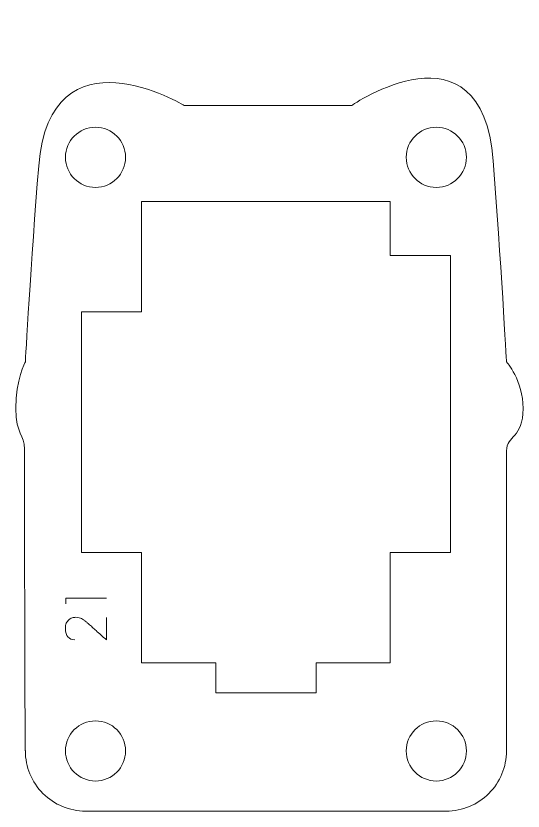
# Model space of a CAD drawing. Header units: millimetres. Extents: x 1 to 3601, y 1 to 1248.
# Drawn here: x 1559.24 to 1584.54, y 1031.82 to 1071.47 of the extents above; entities that cross this region are included whole.
import ezdxf

# ---------------------------------------------------------------- set-up
doc = ezdxf.new("R2010")
doc.units = ezdxf.units.MM
doc.layers.get('0').update_dxf_attribs({"lineweight": 5})
doc.layers.add('MARCATGE', color=1, linetype='Continuous', lineweight=5)
doc.layers.add('TALL 1', color=4, linetype='Continuous', lineweight=5)

msp = doc.modelspace()

# ---------------------------------------------------------------- linework, layer by layer
at = {"lineweight": 9}
msp.add_open_spline([(1580.712, 1031.82), (1580.712, 1031.82), (1562.712, 1031.82), (1562.712, 1031.82), (1562.712, 1031.82), (1561.917, 1031.82), (1561.154, 1032.136), (1560.591, 1032.699), (1560.591, 1032.699), (1560.028, 1033.262), (1559.712, 1034.025), (1559.712, 1034.82), (1559.712, 1034.82), (1559.692, 1034.807), (1559.667, 1044.144), (1559.677, 1049.868), (1559.677, 1049.868), (1559.678, 1050.615), (1559.24, 1050.554), (1559.24, 1051.899), (1559.24, 1051.899), (1559.24, 1053.311), (1559.698, 1054.211), (1559.712, 1054.22), (1559.712, 1054.22), (1559.712, 1054.22), (1559.995, 1059.262), (1560.377, 1063.986), (1560.377, 1063.986), (1560.947, 1071.022), (1567.656, 1066.995), (1567.656, 1066.995), (1567.656, 1066.995), (1567.656, 1066.995), (1575.975, 1066.995), (1575.975, 1066.995), (1575.975, 1066.995), (1575.975, 1066.995), (1582.477, 1071.47), (1583.047, 1064.246), (1583.047, 1064.246), (1583.429, 1059.397), (1583.712, 1054.22), (1583.712, 1054.22), (1583.712, 1054.22), (1583.712, 1054.22), (1584.541, 1053.293), (1584.541, 1051.899), (1584.541, 1051.899), (1584.541, 1050.388), (1583.712, 1050.58), (1583.712, 1049.78), (1583.712, 1049.78), (1583.712, 1044.053), (1583.712, 1034.82), (1583.712, 1034.82), (1583.712, 1034.82), (1583.712, 1034.025), (1583.396, 1033.262), (1582.833, 1032.699), (1582.833, 1032.699), (1582.271, 1032.136), (1581.508, 1031.82), (1580.712, 1031.82)], degree=3, knots=[0, 0, 0, 0, 0.058824, 0.058824, 0.058824, 0.058824, 0.117647, 0.117647, 0.117647, 0.117647, 0.176471, 0.176471, 0.176471, 0.176471, 0.235294, 0.235294, 0.235294, 0.235294, 0.294118, 0.294118, 0.294118, 0.294118, 0.352941, 0.352941, 0.352941, 0.352941, 0.411765, 0.411765, 0.411765, 0.411765, 0.470588, 0.470588, 0.470588, 0.470588, 0.529412, 0.529412, 0.529412, 0.529412, 0.588235, 0.588235, 0.588235, 0.588235, 0.647059, 0.647059, 0.647059, 0.647059, 0.705882, 0.705882, 0.705882, 0.705882, 0.764706, 0.764706, 0.764706, 0.764706, 0.823529, 0.823529, 0.823529, 0.823529, 0.882353, 0.882353, 0.882353, 0.882353, 1, 1, 1, 1], dxfattribs=at)
at = {"layer": 'MARCATGE', "lineweight": 9}
for points, knots in [([(1561.723, 1042.44), (1561.723, 1042.44), (1561.723, 1042.149), (1561.723, 1042.149), (1561.723, 1042.149), (1561.723, 1042.149), (1561.723, 1042.44), (1561.723, 1042.44), (1561.723, 1042.44), (1561.723, 1042.44), (1563.755, 1042.44), (1563.755, 1042.44), (1563.755, 1042.44), (1563.755, 1042.44), (1561.723, 1042.44), (1561.723, 1042.44)], [0, 0, 0, 0, 0.2, 0.2, 0.2, 0.2, 0.4, 0.4, 0.4, 0.4, 0.6, 0.6, 0.6, 0.6, 1, 1, 1, 1]), ([(1563.755, 1040.357), (1563.566, 1040.526), (1563.396, 1040.68), (1563.244, 1040.817), (1563.244, 1040.817), (1563.18, 1040.875), (1563.116, 1040.933), (1563.052, 1040.991), (1563.052, 1040.991), (1562.988, 1041.048), (1562.93, 1041.1), (1562.877, 1041.146), (1562.877, 1041.146), (1562.824, 1041.192), (1562.779, 1041.23), (1562.743, 1041.261), (1562.743, 1041.261), (1562.706, 1041.292), (1562.683, 1041.311), (1562.674, 1041.316), (1562.674, 1041.316), (1562.655, 1041.328), (1562.633, 1041.343), (1562.607, 1041.362), (1562.607, 1041.362), (1562.582, 1041.38), (1562.552, 1041.399), (1562.517, 1041.417), (1562.517, 1041.417), (1562.482, 1041.435), (1562.441, 1041.45), (1562.394, 1041.463), (1562.394, 1041.463), (1562.347, 1041.476), (1562.293, 1041.483), (1562.231, 1041.483), (1562.231, 1041.483), (1562.168, 1041.483), (1562.106, 1041.473), (1562.044, 1041.452), (1562.044, 1041.452), (1561.982, 1041.431), (1561.926, 1041.399), (1561.876, 1041.356), (1561.876, 1041.356), (1561.827, 1041.313), (1561.786, 1041.257), (1561.755, 1041.188), (1561.755, 1041.188), (1561.724, 1041.119), (1561.708, 1041.036), (1561.708, 1040.938), (1561.708, 1040.938), (1561.71, 1040.741), (1561.754, 1040.595), (1561.838, 1040.502), (1561.838, 1040.502), (1561.923, 1040.409), (1562.035, 1040.363), (1562.174, 1040.363), (1562.174, 1040.363), (1562.035, 1040.363), (1561.923, 1040.409), (1561.838, 1040.502), (1561.838, 1040.502), (1561.754, 1040.595), (1561.71, 1040.741), (1561.708, 1040.938), (1561.708, 1040.938), (1561.708, 1041.036), (1561.724, 1041.119), (1561.755, 1041.188), (1561.755, 1041.188), (1561.786, 1041.257), (1561.827, 1041.313), (1561.876, 1041.356), (1561.876, 1041.356), (1561.926, 1041.399), (1561.982, 1041.431), (1562.044, 1041.452), (1562.044, 1041.452), (1562.106, 1041.473), (1562.168, 1041.483), (1562.231, 1041.483), (1562.231, 1041.483), (1562.293, 1041.483), (1562.347, 1041.476), (1562.394, 1041.463), (1562.394, 1041.463), (1562.441, 1041.45), (1562.482, 1041.435), (1562.517, 1041.417), (1562.517, 1041.417), (1562.552, 1041.399), (1562.582, 1041.38), (1562.607, 1041.362), (1562.607, 1041.362), (1562.633, 1041.343), (1562.655, 1041.328), (1562.674, 1041.316), (1562.674, 1041.316), (1562.683, 1041.311), (1562.706, 1041.292), (1562.743, 1041.261), (1562.743, 1041.261), (1562.779, 1041.23), (1562.824, 1041.192), (1562.877, 1041.146), (1562.877, 1041.146), (1562.93, 1041.1), (1562.988, 1041.048), (1563.052, 1040.991), (1563.052, 1040.991), (1563.116, 1040.933), (1563.18, 1040.875), (1563.244, 1040.817), (1563.244, 1040.817), (1563.396, 1040.68), (1563.566, 1040.526), (1563.755, 1040.357), (1563.755, 1040.357), (1563.755, 1040.357), (1563.755, 1041.469), (1563.755, 1041.469), (1563.755, 1041.469), (1563.755, 1041.469), (1563.755, 1040.357), (1563.755, 1040.357)], [0, 0, 0, 0, 0.030303, 0.030303, 0.030303, 0.030303, 0.060606, 0.060606, 0.060606, 0.060606, 0.090909, 0.090909, 0.090909, 0.090909, 0.121212, 0.121212, 0.121212, 0.121212, 0.151515, 0.151515, 0.151515, 0.151515, 0.181818, 0.181818, 0.181818, 0.181818, 0.212121, 0.212121, 0.212121, 0.212121, 0.242424, 0.242424, 0.242424, 0.242424, 0.272727, 0.272727, 0.272727, 0.272727, 0.30303, 0.30303, 0.30303, 0.30303, 0.333333, 0.333333, 0.333333, 0.333333, 0.363636, 0.363636, 0.363636, 0.363636, 0.393939, 0.393939, 0.393939, 0.393939, 0.424242, 0.424242, 0.424242, 0.424242, 0.454545, 0.454545, 0.454545, 0.454545, 0.484848, 0.484848, 0.484848, 0.484848, 0.515152, 0.515152, 0.515152, 0.515152, 0.545455, 0.545455, 0.545455, 0.545455, 0.575758, 0.575758, 0.575758, 0.575758, 0.606061, 0.606061, 0.606061, 0.606061, 0.636364, 0.636364, 0.636364, 0.636364, 0.666667, 0.666667, 0.666667, 0.666667, 0.69697, 0.69697, 0.69697, 0.69697, 0.727273, 0.727273, 0.727273, 0.727273, 0.757576, 0.757576, 0.757576, 0.757576, 0.787879, 0.787879, 0.787879, 0.787879, 0.818182, 0.818182, 0.818182, 0.818182, 0.848485, 0.848485, 0.848485, 0.848485, 0.878788, 0.878788, 0.878788, 0.878788, 0.909091, 0.909091, 0.909091, 0.909091, 0.939394, 0.939394, 0.939394, 0.939394, 1, 1, 1, 1])]:
    msp.add_open_spline(points, degree=3, knots=knots, dxfattribs=at)
at = {"layer": 'TALL 1', "lineweight": 9}
for points, knots in [([(1563.212, 1065.92), (1564.041, 1065.92), (1564.712, 1065.249), (1564.712, 1064.42), (1564.712, 1064.42), (1564.712, 1063.592), (1564.041, 1062.92), (1563.212, 1062.92), (1563.212, 1062.92), (1562.384, 1062.92), (1561.712, 1063.592), (1561.712, 1064.42), (1561.712, 1064.42), (1561.712, 1065.249), (1562.384, 1065.92), (1563.212, 1065.92)], [0, 0, 0, 0, 0.2, 0.2, 0.2, 0.2, 0.4, 0.4, 0.4, 0.4, 0.6, 0.6, 0.6, 0.6, 1, 1, 1, 1]), ([(1580.212, 1065.92), (1581.04, 1065.92), (1581.712, 1065.249), (1581.712, 1064.42), (1581.712, 1064.42), (1581.712, 1063.592), (1581.04, 1062.92), (1580.212, 1062.92), (1580.212, 1062.92), (1579.384, 1062.92), (1578.712, 1063.592), (1578.712, 1064.42), (1578.712, 1064.42), (1578.712, 1065.249), (1579.384, 1065.92), (1580.212, 1065.92)], [0, 0, 0, 0, 0.2, 0.2, 0.2, 0.2, 0.4, 0.4, 0.4, 0.4, 0.6, 0.6, 0.6, 0.6, 1, 1, 1, 1]), ([(1574.212, 1037.72), (1574.212, 1037.72), (1574.212, 1039.22), (1574.212, 1039.22), (1574.212, 1039.22), (1574.212, 1039.22), (1577.912, 1039.22), (1577.912, 1039.22), (1577.912, 1039.22), (1577.912, 1039.22), (1577.912, 1044.72), (1577.912, 1044.72), (1577.912, 1044.72), (1577.912, 1044.72), (1580.912, 1044.72), (1580.912, 1044.72), (1580.912, 1044.72), (1580.912, 1044.72), (1580.912, 1059.52), (1580.912, 1059.52), (1580.912, 1059.52), (1580.912, 1059.52), (1577.912, 1059.52), (1577.912, 1059.52), (1577.912, 1059.52), (1577.912, 1059.52), (1577.912, 1062.22), (1577.912, 1062.22), (1577.912, 1062.22), (1577.912, 1062.22), (1565.512, 1062.22), (1565.512, 1062.22), (1565.512, 1062.22), (1565.512, 1062.22), (1565.512, 1056.72), (1565.512, 1056.72), (1565.512, 1056.72), (1565.512, 1056.72), (1562.512, 1056.72), (1562.512, 1056.72), (1562.512, 1056.72), (1562.512, 1056.72), (1562.512, 1044.72), (1562.512, 1044.72), (1562.512, 1044.72), (1562.512, 1044.72), (1565.512, 1044.72), (1565.512, 1044.72), (1565.512, 1044.72), (1565.512, 1044.72), (1565.512, 1039.22), (1565.512, 1039.22), (1565.512, 1039.22), (1565.512, 1039.22), (1569.212, 1039.22), (1569.212, 1039.22), (1569.212, 1039.22), (1569.212, 1039.22), (1569.212, 1037.72), (1569.212, 1037.72), (1569.212, 1037.72), (1569.212, 1037.72), (1574.212, 1037.72), (1574.212, 1037.72)], [0, 0, 0, 0, 0.058824, 0.058824, 0.058824, 0.058824, 0.117647, 0.117647, 0.117647, 0.117647, 0.176471, 0.176471, 0.176471, 0.176471, 0.235294, 0.235294, 0.235294, 0.235294, 0.294118, 0.294118, 0.294118, 0.294118, 0.352941, 0.352941, 0.352941, 0.352941, 0.411765, 0.411765, 0.411765, 0.411765, 0.470588, 0.470588, 0.470588, 0.470588, 0.529412, 0.529412, 0.529412, 0.529412, 0.588235, 0.588235, 0.588235, 0.588235, 0.647059, 0.647059, 0.647059, 0.647059, 0.705882, 0.705882, 0.705882, 0.705882, 0.764706, 0.764706, 0.764706, 0.764706, 0.823529, 0.823529, 0.823529, 0.823529, 0.882353, 0.882353, 0.882353, 0.882353, 1, 1, 1, 1]), ([(1563.212, 1036.32), (1564.041, 1036.32), (1564.712, 1035.649), (1564.712, 1034.82), (1564.712, 1034.82), (1564.712, 1033.992), (1564.041, 1033.32), (1563.212, 1033.32), (1563.212, 1033.32), (1562.384, 1033.32), (1561.712, 1033.992), (1561.712, 1034.82), (1561.712, 1034.82), (1561.712, 1035.649), (1562.384, 1036.32), (1563.212, 1036.32)], [0, 0, 0, 0, 0.2, 0.2, 0.2, 0.2, 0.4, 0.4, 0.4, 0.4, 0.6, 0.6, 0.6, 0.6, 1, 1, 1, 1]), ([(1580.212, 1036.32), (1581.04, 1036.32), (1581.712, 1035.649), (1581.712, 1034.82), (1581.712, 1034.82), (1581.712, 1033.992), (1581.04, 1033.32), (1580.212, 1033.32), (1580.212, 1033.32), (1579.384, 1033.32), (1578.712, 1033.992), (1578.712, 1034.82), (1578.712, 1034.82), (1578.712, 1035.649), (1579.384, 1036.32), (1580.212, 1036.32)], [0, 0, 0, 0, 0.2, 0.2, 0.2, 0.2, 0.4, 0.4, 0.4, 0.4, 0.6, 0.6, 0.6, 0.6, 1, 1, 1, 1])]:
    msp.add_open_spline(points, degree=3, knots=knots, dxfattribs=at)

doc.saveas('drawing.dxf')
